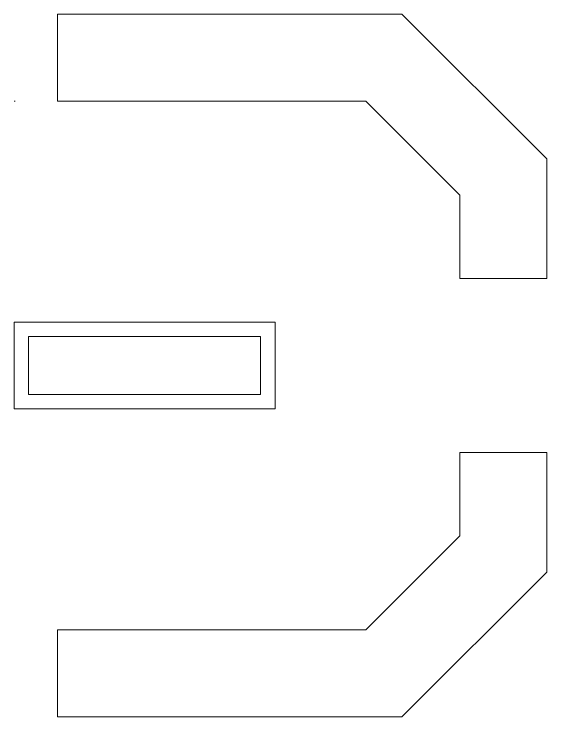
# Model space of a CAD drawing. Header units: metres. Extents: x 78 to 178, y -74 to 157.
# Drawn here: x 139.017 to 142.692, y 80.302 to 85.152 of the extents above; entities that cross this region are included whole.
import ezdxf

# ---------------------------------------------------------------- set-up
doc = ezdxf.new("R2010")
doc.units = ezdxf.units.M
doc.layers.add('mobiliario', color=252, linetype='Continuous', lineweight=9)

msp = doc.modelspace()

# ---------------------------------------------------------------- linework, layer by layer
at = {"layer": 'mobiliario'}
for p, q in [((139.31672, 85.15242), (139.31672, 84.55242)), ((142.69172, 83.32742), (142.09172, 83.32742)), ((139.01672, 83.02742), (139.01672, 82.42742)), ((142.69172, 82.12742), (142.09172, 82.12742)), ((139.31672, 80.90242), (139.31672, 80.30242))]:
    msp.add_line(p, q, dxfattribs=at)
for points in [[(139.31672, 85.15242), (141.69172, 85.15242), (142.69172, 84.15242), (142.69172, 83.32742)], [(139.01672, 84.55242), (139.02328, 84.55242)], [(139.31672, 84.55242), (141.44319, 84.55242), (142.09172, 83.90389), (142.09172, 83.32742)], [(142.69172, 82.12742), (142.69172, 81.30242), (141.69172, 80.30242), (139.31672, 80.30242)], [(142.09172, 82.12742), (142.09172, 81.55095), (141.44319, 80.90242), (139.31672, 80.90242)]]:
    msp.add_lwpolyline(points, dxfattribs=at)
for points in [[(140.81672, 82.42742), (140.81672, 83.02742), (140.21672, 83.02742), (139.61672, 83.02742), (139.01672, 83.02742), (139.01672, 82.42742), (139.61672, 82.42742), (140.21672, 82.42742)], [(140.71672, 82.52742), (140.71672, 82.92742), (140.21672, 82.92742), (139.61672, 82.92742), (139.11672, 82.92742), (139.11672, 82.52742), (139.61672, 82.52742), (140.21672, 82.52742)]]:
    msp.add_lwpolyline(points, close=True, dxfattribs=at)

doc.saveas('drawing.dxf')
